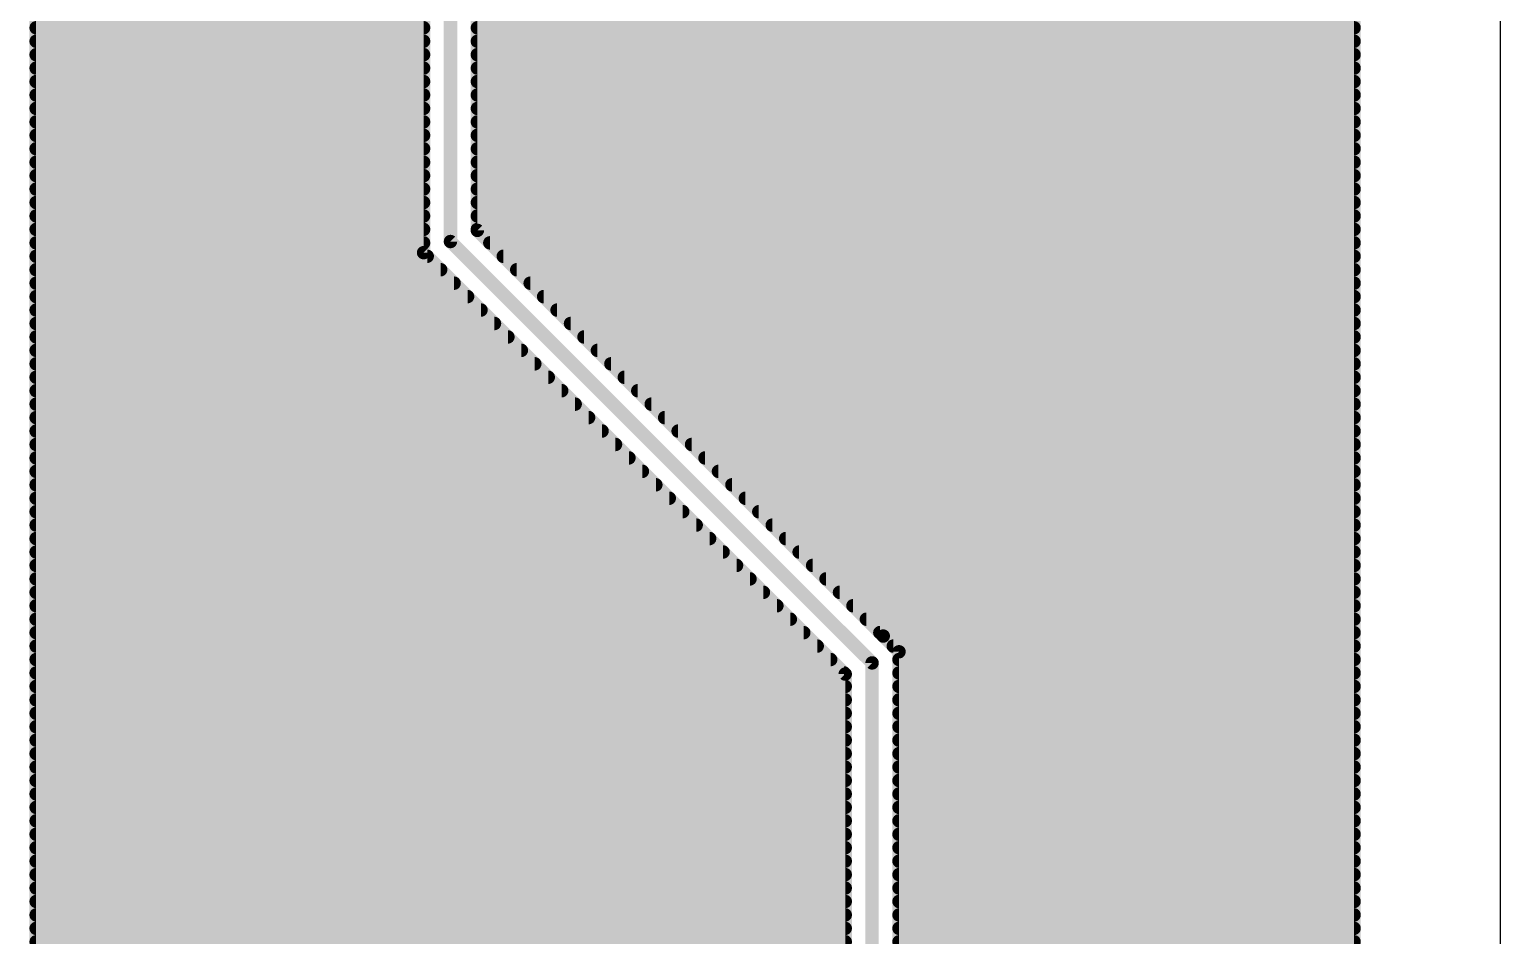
# Model space of a CAD drawing. Extents: x 0 to 28.9, y 0 to 57.1.
# Drawn here: x 12.21 to 28.88, y 35.12 to 45.4 of the extents above; entities that cross this region are included whole.
import ezdxf

# ---------------------------------------------------------------- set-up
doc = ezdxf.new("R2010")
doc.units = 0
doc.layers.add('16', color=132, linetype='CONTINUOUS')
doc.layers.add('20', color=31, linetype='CONTINUOUS')

msp = doc.modelspace()

# ---------------------------------------------------------------- linework, layer by layer
at = {"layer": '16', "const_width": 0.1524}
for points in [[(27.22, 55.8566), (27.22, 1.324)], [(16.98, 49.53), (16.98, 42.992)], [(12.2848, 34.663), (12.2848, 48.1099)], [(16.6752, 48.1014), (16.6752, 42.8657)], [(17.2848, 43.1183), (17.2848, 48.1014)], [(12.2848, 45.4152), (16.6752, 45.4152)], [(17.2848, 45.4152), (27.22, 45.4152)], [(12.2848, 45.2628), (16.6752, 45.2628)], [(12.2848, 45.1104), (16.6752, 45.1104)], [(17.2848, 45.2628), (27.22, 45.2628)], [(17.2848, 45.1104), (27.22, 45.1104)], [(12.2848, 44.958), (16.6752, 44.958)], [(17.2848, 44.958), (27.22, 44.958)], [(12.2848, 44.8056), (16.6752, 44.8056)], [(17.2848, 44.8056), (27.22, 44.8056)], [(12.2848, 44.6532), (16.6752, 44.6532)], [(17.2848, 44.6532), (27.22, 44.6532)], [(12.2848, 44.5008), (16.6752, 44.5008)], [(17.2848, 44.5008), (27.22, 44.5008)], [(12.2848, 44.3484), (16.6752, 44.3484)], [(17.2848, 44.3484), (27.22, 44.3484)], [(12.2848, 44.196), (16.6752, 44.196)], [(17.2848, 44.196), (27.22, 44.196)], [(12.2848, 44.0436), (16.6752, 44.0436)], [(17.2848, 44.0436), (27.22, 44.0436)], [(12.2848, 43.8912), (16.6752, 43.8912)], [(17.2848, 43.8912), (27.22, 43.8912)], [(12.2848, 43.7388), (16.6752, 43.7388)], [(17.2848, 43.7388), (27.22, 43.7388)], [(12.2848, 43.5864), (16.6752, 43.5864)], [(17.2848, 43.5864), (27.22, 43.5864)], [(12.2848, 43.434), (16.6752, 43.434)], [(12.2848, 43.2816), (16.6752, 43.2816)], [(17.2848, 43.434), (27.22, 43.434)], [(17.2848, 43.2816), (27.22, 43.2816)], [(12.2848, 43.1292), (16.6752, 43.1292)], [(17.2848, 43.1292), (27.22, 43.1292)], [(21.8843, 38.5188), (17.2848, 43.1183)], [(12.2848, 42.9768), (16.6752, 42.9768)], [(16.98, 42.992), (21.758, 38.214)], [(17.4262, 42.9768), (27.22, 42.9768)], [(12.2848, 42.8244), (16.7165, 42.8244)], [(16.6752, 42.8657), (21.4532, 38.0877)], [(17.5786, 42.8244), (27.22, 42.8244)], [(12.2848, 42.672), (16.8689, 42.672)], [(17.731, 42.672), (27.22, 42.672)], [(12.2848, 42.5196), (17.0213, 42.5196)], [(17.8834, 42.5196), (27.22, 42.5196)], [(12.2848, 42.3672), (17.1737, 42.3672)], [(18.0358, 42.3672), (27.22, 42.3672)], [(12.2848, 42.2148), (17.3261, 42.2148)], [(18.1882, 42.2148), (27.22, 42.2148)], [(12.2848, 42.0624), (17.4785, 42.0624)], [(18.3406, 42.0624), (27.22, 42.0624)], [(12.2848, 41.91), (17.6309, 41.91)], [(18.493, 41.91), (27.22, 41.91)], [(12.2848, 41.7576), (17.7833, 41.7576)], [(12.2848, 41.6052), (17.9357, 41.6052)], [(18.6454, 41.7576), (27.22, 41.7576)], [(18.7978, 41.6052), (27.22, 41.6052)], [(12.2848, 41.4528), (18.0881, 41.4528)], [(18.9502, 41.4528), (27.22, 41.4528)], [(12.2848, 41.3004), (18.2405, 41.3004)], [(19.1026, 41.3004), (27.22, 41.3004)], [(12.2848, 41.148), (18.3929, 41.148)], [(19.255, 41.148), (27.22, 41.148)], [(12.2848, 40.9956), (18.5453, 40.9956)], [(19.4074, 40.9956), (27.22, 40.9956)], [(12.2848, 40.8432), (18.6977, 40.8432)], [(19.5598, 40.8432), (27.22, 40.8432)], [(12.2848, 40.6908), (18.8501, 40.6908)], [(19.7122, 40.6908), (27.22, 40.6908)], [(12.2848, 40.5384), (19.0025, 40.5384)], [(19.8646, 40.5384), (27.22, 40.5384)], [(12.2848, 40.386), (19.1549, 40.386)], [(20.017, 40.386), (27.22, 40.386)], [(12.2848, 40.2336), (19.3073, 40.2336)], [(20.1694, 40.2336), (27.22, 40.2336)], [(12.2848, 40.0812), (19.4597, 40.0812)], [(20.3218, 40.0812), (27.22, 40.0812)], [(12.2848, 39.9288), (19.6121, 39.9288)], [(12.2848, 39.7764), (19.7645, 39.7764)], [(20.4742, 39.9288), (27.22, 39.9288)], [(20.6266, 39.7764), (27.22, 39.7764)], [(12.2848, 39.624), (19.9169, 39.624)], [(20.779, 39.624), (27.22, 39.624)], [(12.2848, 39.4716), (20.0693, 39.4716)], [(20.9314, 39.4716), (27.22, 39.4716)], [(12.2848, 39.3192), (20.2217, 39.3192)], [(21.0838, 39.3192), (27.22, 39.3192)], [(12.2848, 39.1668), (20.3741, 39.1668)], [(21.2362, 39.1668), (27.22, 39.1668)], [(12.2848, 39.0144), (20.5265, 39.0144)], [(21.3886, 39.0144), (27.22, 39.0144)], [(12.2848, 38.862), (20.6789, 38.862)], [(21.541, 38.862), (27.22, 38.862)], [(12.2848, 38.7096), (20.8313, 38.7096)], [(21.6934, 38.7096), (27.22, 38.7096)], [(12.2848, 38.5572), (20.9837, 38.5572)], [(21.8458, 38.5572), (27.22, 38.5572)], [(22.0628, 38.3403), (21.8843, 38.5188)], [(12.2848, 38.4048), (21.1361, 38.4048)], [(21.9982, 38.4048), (27.22, 38.4048)], [(22.0628, 21.1257), (22.0628, 38.3403)], [(12.2848, 38.2524), (21.2885, 38.2524)], [(21.758, 38.214), (21.758, 21.252)], [(22.0628, 38.2524), (27.22, 38.2524)], [(12.2848, 38.1), (21.4409, 38.1)], [(12.2848, 37.9476), (21.4532, 37.9476)], [(21.4532, 38.0877), (21.4532, 21.3783)], [(22.0628, 38.1), (27.22, 38.1)], [(22.0628, 37.9476), (27.22, 37.9476)], [(12.2848, 37.7952), (21.4532, 37.7952)], [(22.0628, 37.7952), (27.22, 37.7952)], [(12.2848, 37.6428), (21.4532, 37.6428)], [(22.0628, 37.6428), (27.22, 37.6428)], [(12.2848, 37.4904), (21.4532, 37.4904)], [(22.0628, 37.4904), (27.22, 37.4904)], [(12.2848, 37.338), (21.4532, 37.338)], [(22.0628, 37.338), (27.22, 37.338)], [(12.2848, 37.1856), (21.4532, 37.1856)], [(22.0628, 37.1856), (27.22, 37.1856)], [(12.2848, 37.0332), (21.4532, 37.0332)], [(22.0628, 37.0332), (27.22, 37.0332)], [(12.2848, 36.8808), (21.4532, 36.8808)], [(22.0628, 36.8808), (27.22, 36.8808)], [(12.2848, 36.7284), (21.4532, 36.7284)], [(22.0628, 36.7284), (27.22, 36.7284)], [(12.2848, 36.576), (21.4532, 36.576)], [(22.0628, 36.576), (27.22, 36.576)], [(12.2848, 36.4236), (21.4532, 36.4236)], [(12.2848, 36.2712), (21.4532, 36.2712)], [(22.0628, 36.4236), (27.22, 36.4236)], [(22.0628, 36.2712), (27.22, 36.2712)], [(12.2848, 36.1188), (21.4532, 36.1188)], [(22.0628, 36.1188), (27.22, 36.1188)], [(12.2848, 35.9664), (21.4532, 35.9664)], [(22.0628, 35.9664), (27.22, 35.9664)], [(12.2848, 35.814), (21.4532, 35.814)], [(22.0628, 35.814), (27.22, 35.814)], [(12.2848, 35.6616), (21.4532, 35.6616)], [(22.0628, 35.6616), (27.22, 35.6616)], [(12.2848, 35.5092), (21.4532, 35.5092)], [(22.0628, 35.5092), (27.22, 35.5092)], [(12.2848, 35.3568), (21.4532, 35.3568)], [(22.0628, 35.3568), (27.22, 35.3568)], [(12.2848, 35.2044), (21.4532, 35.2044)], [(22.0628, 35.2044), (27.22, 35.2044)], [(12.2848, 35.052), (21.4532, 35.052)], [(22.0628, 35.052), (27.22, 35.052)]]:
    msp.add_lwpolyline(points, dxfattribs=at)
at = {"layer": '16', "const_width": 0.0762}
for points in [[(12.2848, 45.4533, 1), (12.2848, 45.3771)], [(16.6752, 45.3771, 1), (16.6752, 45.4533)], [(17.2848, 45.4533, 1), (17.2848, 45.3771)], [(27.22, 45.3771, 1), (27.22, 45.4533)], [(12.2848, 45.3009, 1), (12.2848, 45.2247)], [(12.2848, 45.1485, 1), (12.2848, 45.0723)], [(16.6752, 45.2247, 1), (16.6752, 45.3009)], [(16.6752, 45.0723, 1), (16.6752, 45.1485)], [(17.2848, 45.3009, 1), (17.2848, 45.2247)], [(17.2848, 45.1485, 1), (17.2848, 45.0723)], [(27.22, 45.2247, 1), (27.22, 45.3009)], [(27.22, 45.0723, 1), (27.22, 45.1485)], [(12.2848, 44.9961, 1), (12.2848, 44.9199)], [(16.6752, 44.9199, 1), (16.6752, 44.9961)], [(17.2848, 44.9961, 1), (17.2848, 44.9199)], [(27.22, 44.9199, 1), (27.22, 44.9961)], [(12.2848, 44.8437, 1), (12.2848, 44.7675)], [(16.6752, 44.7675, 1), (16.6752, 44.8437)], [(17.2848, 44.8437, 1), (17.2848, 44.7675)], [(27.22, 44.7675, 1), (27.22, 44.8437)], [(12.2848, 44.6913, 1), (12.2848, 44.6151)], [(16.6752, 44.6151, 1), (16.6752, 44.6913)], [(17.2848, 44.6913, 1), (17.2848, 44.6151)], [(27.22, 44.6151, 1), (27.22, 44.6913)], [(12.2848, 44.5389, 1), (12.2848, 44.4627)], [(16.6752, 44.4627, 1), (16.6752, 44.5389)], [(17.2848, 44.5389, 1), (17.2848, 44.4627)], [(27.22, 44.4627, 1), (27.22, 44.5389)], [(12.2848, 44.3865, 1), (12.2848, 44.3103)], [(16.6752, 44.3103, 1), (16.6752, 44.3865)], [(17.2848, 44.3865, 1), (17.2848, 44.3103)], [(27.22, 44.3103, 1), (27.22, 44.3865)], [(12.2848, 44.2341, 1), (12.2848, 44.1579)], [(16.6752, 44.1579, 1), (16.6752, 44.2341)], [(17.2848, 44.2341, 1), (17.2848, 44.1579)], [(27.22, 44.1579, 1), (27.22, 44.2341)], [(12.2848, 44.0817, 1), (12.2848, 44.0055)], [(16.6752, 44.0055, 1), (16.6752, 44.0817)], [(17.2848, 44.0817, 1), (17.2848, 44.0055)], [(27.22, 44.0055, 1), (27.22, 44.0817)], [(12.2848, 43.9293, 1), (12.2848, 43.8531)], [(16.6752, 43.8531, 1), (16.6752, 43.9293)], [(17.2848, 43.9293, 1), (17.2848, 43.8531)], [(27.22, 43.8531, 1), (27.22, 43.9293)], [(12.2848, 43.7769, 1), (12.2848, 43.7007)], [(16.6752, 43.7007, 1), (16.6752, 43.7769)], [(17.2848, 43.7769, 1), (17.2848, 43.7007)], [(27.22, 43.7007, 1), (27.22, 43.7769)], [(12.2848, 43.6245, 1), (12.2848, 43.5483)], [(16.6752, 43.5483, 1), (16.6752, 43.6245)], [(17.2848, 43.6245, 1), (17.2848, 43.5483)], [(27.22, 43.5483, 1), (27.22, 43.6245)], [(12.2848, 43.4721, 1), (12.2848, 43.3959)], [(12.2848, 43.3197, 1), (12.2848, 43.2435)], [(16.6752, 43.3959, 1), (16.6752, 43.4721)], [(16.6752, 43.2435, 1), (16.6752, 43.3197)], [(17.2848, 43.4721, 1), (17.2848, 43.3959)], [(17.2848, 43.3197, 1), (17.2848, 43.2435)], [(27.22, 43.3959, 1), (27.22, 43.4721)], [(27.22, 43.2435, 1), (27.22, 43.3197)], [(12.2848, 43.1673, 1), (12.2848, 43.0911)], [(16.6752, 43.0911, 1), (16.6752, 43.1673)], [(17.2848, 43.1673, 1), (17.2848, 43.0911)], [(17.3117, 43.1452, 1), (17.2579, 43.0913)], [(27.22, 43.0911, 1), (27.22, 43.1673)], [(12.2848, 43.0149, 1), (12.2848, 42.9387)], [(16.6752, 42.9387, 1), (16.6752, 43.0149)], [(16.9419, 42.992, 1), (17.0181, 42.992)], [(17.0069, 43.0189, 1), (16.9531, 42.9651)], [(17.2467, 43.1183, 1), (17.3229, 43.1183)], [(17.4262, 43.0149, 1), (17.4262, 42.9387)], [(27.22, 42.9387, 1), (27.22, 43.0149)], [(12.2848, 42.8625, 1), (12.2848, 42.7863)], [(16.7021, 42.8927, 1), (16.6483, 42.8388)], [(16.6371, 42.8657, 1), (16.7133, 42.8657)], [(16.7165, 42.7863, 1), (16.7165, 42.8625)], [(17.5786, 42.8625, 1), (17.5786, 42.7863)], [(27.22, 42.7863, 1), (27.22, 42.8625)], [(12.2848, 42.7101, 1), (12.2848, 42.6339)], [(16.8689, 42.6339, 1), (16.8689, 42.7101)], [(17.731, 42.7101, 1), (17.731, 42.6339)], [(27.22, 42.6339, 1), (27.22, 42.7101)], [(12.2848, 42.5577, 1), (12.2848, 42.4815)], [(17.0213, 42.4815, 1), (17.0213, 42.5577)], [(17.8834, 42.5577, 1), (17.8834, 42.4815)], [(27.22, 42.4815, 1), (27.22, 42.5577)], [(12.2848, 42.4053, 1), (12.2848, 42.3291)], [(17.1737, 42.3291, 1), (17.1737, 42.4053)], [(18.0358, 42.4053, 1), (18.0358, 42.3291)], [(27.22, 42.3291, 1), (27.22, 42.4053)], [(12.2848, 42.2529, 1), (12.2848, 42.1767)], [(17.3261, 42.1767, 1), (17.3261, 42.2529)], [(18.1882, 42.2529, 1), (18.1882, 42.1767)], [(27.22, 42.1767, 1), (27.22, 42.2529)], [(12.2848, 42.1005, 1), (12.2848, 42.0243)], [(17.4785, 42.0243, 1), (17.4785, 42.1005)], [(18.3406, 42.1005, 1), (18.3406, 42.0243)], [(27.22, 42.0243, 1), (27.22, 42.1005)], [(12.2848, 41.9481, 1), (12.2848, 41.8719)], [(17.6309, 41.8719, 1), (17.6309, 41.9481)], [(18.493, 41.9481, 1), (18.493, 41.8719)], [(27.22, 41.8719, 1), (27.22, 41.9481)], [(12.2848, 41.7957, 1), (12.2848, 41.7195)], [(12.2848, 41.6433, 1), (12.2848, 41.5671)], [(17.7833, 41.7195, 1), (17.7833, 41.7957)], [(17.9357, 41.5671, 1), (17.9357, 41.6433)], [(18.6454, 41.7957, 1), (18.6454, 41.7195)], [(18.7978, 41.6433, 1), (18.7978, 41.5671)], [(27.22, 41.7195, 1), (27.22, 41.7957)], [(27.22, 41.5671, 1), (27.22, 41.6433)], [(12.2848, 41.4909, 1), (12.2848, 41.4147)], [(18.0881, 41.4147, 1), (18.0881, 41.4909)], [(18.9502, 41.4909, 1), (18.9502, 41.4147)], [(27.22, 41.4147, 1), (27.22, 41.4909)], [(12.2848, 41.3385, 1), (12.2848, 41.2623)], [(18.2405, 41.2623, 1), (18.2405, 41.3385)], [(19.1026, 41.3385, 1), (19.1026, 41.2623)], [(27.22, 41.2623, 1), (27.22, 41.3385)], [(12.2848, 41.1861, 1), (12.2848, 41.1099)], [(18.3929, 41.1099, 1), (18.3929, 41.1861)], [(19.255, 41.1861, 1), (19.255, 41.1099)], [(27.22, 41.1099, 1), (27.22, 41.1861)], [(12.2848, 41.0337, 1), (12.2848, 40.9575)], [(18.5453, 40.9575, 1), (18.5453, 41.0337)], [(19.4074, 41.0337, 1), (19.4074, 40.9575)], [(27.22, 40.9575, 1), (27.22, 41.0337)], [(12.2848, 40.8813, 1), (12.2848, 40.8051)], [(18.6977, 40.8051, 1), (18.6977, 40.8813)], [(19.5598, 40.8813, 1), (19.5598, 40.8051)], [(27.22, 40.8051, 1), (27.22, 40.8813)], [(12.2848, 40.7289, 1), (12.2848, 40.6527)], [(18.8501, 40.6527, 1), (18.8501, 40.7289)], [(19.7122, 40.7289, 1), (19.7122, 40.6527)], [(27.22, 40.6527, 1), (27.22, 40.7289)], [(12.2848, 40.5765, 1), (12.2848, 40.5003)], [(19.0025, 40.5003, 1), (19.0025, 40.5765)], [(19.8646, 40.5765, 1), (19.8646, 40.5003)], [(27.22, 40.5003, 1), (27.22, 40.5765)], [(12.2848, 40.4241, 1), (12.2848, 40.3479)], [(19.1549, 40.3479, 1), (19.1549, 40.4241)], [(20.017, 40.4241, 1), (20.017, 40.3479)], [(27.22, 40.3479, 1), (27.22, 40.4241)], [(12.2848, 40.2717, 1), (12.2848, 40.1955)], [(19.3073, 40.1955, 1), (19.3073, 40.2717)], [(20.1694, 40.2717, 1), (20.1694, 40.1955)], [(27.22, 40.1955, 1), (27.22, 40.2717)], [(12.2848, 40.1193, 1), (12.2848, 40.0431)], [(19.4597, 40.0431, 1), (19.4597, 40.1193)], [(20.3218, 40.1193, 1), (20.3218, 40.0431)], [(27.22, 40.0431, 1), (27.22, 40.1193)], [(12.2848, 39.9669, 1), (12.2848, 39.8907)], [(12.2848, 39.8145, 1), (12.2848, 39.7383)], [(19.6121, 39.8907, 1), (19.6121, 39.9669)], [(19.7645, 39.7383, 1), (19.7645, 39.8145)], [(20.4742, 39.9669, 1), (20.4742, 39.8907)], [(20.6266, 39.8145, 1), (20.6266, 39.7383)], [(27.22, 39.8907, 1), (27.22, 39.9669)], [(27.22, 39.7383, 1), (27.22, 39.8145)], [(12.2848, 39.6621, 1), (12.2848, 39.5859)], [(19.9169, 39.5859, 1), (19.9169, 39.6621)], [(20.779, 39.6621, 1), (20.779, 39.5859)], [(27.22, 39.5859, 1), (27.22, 39.6621)], [(12.2848, 39.5097, 1), (12.2848, 39.4335)], [(20.0693, 39.4335, 1), (20.0693, 39.5097)], [(20.9314, 39.5097, 1), (20.9314, 39.4335)], [(27.22, 39.4335, 1), (27.22, 39.5097)], [(12.2848, 39.3573, 1), (12.2848, 39.2811)], [(20.2217, 39.2811, 1), (20.2217, 39.3573)], [(21.0838, 39.3573, 1), (21.0838, 39.2811)], [(27.22, 39.2811, 1), (27.22, 39.3573)], [(12.2848, 39.2049, 1), (12.2848, 39.1287)], [(20.3741, 39.1287, 1), (20.3741, 39.2049)], [(21.2362, 39.2049, 1), (21.2362, 39.1287)], [(27.22, 39.1287, 1), (27.22, 39.2049)], [(12.2848, 39.0525, 1), (12.2848, 38.9763)], [(20.5265, 38.9763, 1), (20.5265, 39.0525)], [(21.3886, 39.0525, 1), (21.3886, 38.9763)], [(27.22, 38.9763, 1), (27.22, 39.0525)], [(12.2848, 38.9001, 1), (12.2848, 38.8239)], [(20.6789, 38.8239, 1), (20.6789, 38.9001)], [(21.541, 38.9001, 1), (21.541, 38.8239)], [(27.22, 38.8239, 1), (27.22, 38.9001)], [(12.2848, 38.7477, 1), (12.2848, 38.6715)], [(20.8313, 38.6715, 1), (20.8313, 38.7477)], [(21.6934, 38.7477, 1), (21.6934, 38.6715)], [(27.22, 38.6715, 1), (27.22, 38.7477)], [(12.2848, 38.5953, 1), (12.2848, 38.5191)], [(20.9837, 38.5191, 1), (20.9837, 38.5953)], [(21.8458, 38.5953, 1), (21.8458, 38.5191)], [(21.9112, 38.5457, 1), (21.8573, 38.4919)], [(21.8573, 38.4919, 1), (21.9112, 38.5457)], [(27.22, 38.5191, 1), (27.22, 38.5953)], [(12.2848, 38.4429, 1), (12.2848, 38.3667)], [(21.1361, 38.3667, 1), (21.1361, 38.4429)], [(21.9982, 38.4429, 1), (21.9982, 38.3667)], [(22.1009, 38.3403, 1), (22.0247, 38.3403)], [(22.0359, 38.3133, 1), (22.0897, 38.3672)], [(27.22, 38.3667, 1), (27.22, 38.4429)], [(12.2848, 38.2905, 1), (12.2848, 38.2143)], [(21.2885, 38.2143, 1), (21.2885, 38.2905)], [(21.7961, 38.214, 1), (21.7199, 38.214)], [(21.7311, 38.1871, 1), (21.7849, 38.2409)], [(22.0628, 38.2905, 1), (22.0628, 38.2143)], [(27.22, 38.2143, 1), (27.22, 38.2905)], [(12.2848, 38.1381, 1), (12.2848, 38.0619)], [(12.2848, 37.9857, 1), (12.2848, 37.9095)], [(21.4913, 38.0877, 1), (21.4151, 38.0877)], [(21.4263, 38.0608, 1), (21.4801, 38.1147)], [(21.4409, 38.0619, 1), (21.4409, 38.1381)], [(21.4532, 37.9095, 1), (21.4532, 37.9857)], [(22.0628, 38.1381, 1), (22.0628, 38.0619)], [(22.0628, 37.9857, 1), (22.0628, 37.9095)], [(27.22, 38.0619, 1), (27.22, 38.1381)], [(27.22, 37.9095, 1), (27.22, 37.9857)], [(12.2848, 37.8333, 1), (12.2848, 37.7571)], [(21.4532, 37.7571, 1), (21.4532, 37.8333)], [(22.0628, 37.8333, 1), (22.0628, 37.7571)], [(27.22, 37.7571, 1), (27.22, 37.8333)], [(12.2848, 37.6809, 1), (12.2848, 37.6047)], [(21.4532, 37.6047, 1), (21.4532, 37.6809)], [(22.0628, 37.6809, 1), (22.0628, 37.6047)], [(27.22, 37.6047, 1), (27.22, 37.6809)], [(12.2848, 37.5285, 1), (12.2848, 37.4523)], [(21.4532, 37.4523, 1), (21.4532, 37.5285)], [(22.0628, 37.5285, 1), (22.0628, 37.4523)], [(27.22, 37.4523, 1), (27.22, 37.5285)], [(12.2848, 37.3761, 1), (12.2848, 37.2999)], [(21.4532, 37.2999, 1), (21.4532, 37.3761)], [(22.0628, 37.3761, 1), (22.0628, 37.2999)], [(27.22, 37.2999, 1), (27.22, 37.3761)], [(12.2848, 37.2237, 1), (12.2848, 37.1475)], [(21.4532, 37.1475, 1), (21.4532, 37.2237)], [(22.0628, 37.2237, 1), (22.0628, 37.1475)], [(27.22, 37.1475, 1), (27.22, 37.2237)], [(12.2848, 37.0713, 1), (12.2848, 36.9951)], [(21.4532, 36.9951, 1), (21.4532, 37.0713)], [(22.0628, 37.0713, 1), (22.0628, 36.9951)], [(27.22, 36.9951, 1), (27.22, 37.0713)], [(12.2848, 36.9189, 1), (12.2848, 36.8427)], [(21.4532, 36.8427, 1), (21.4532, 36.9189)], [(22.0628, 36.9189, 1), (22.0628, 36.8427)], [(27.22, 36.8427, 1), (27.22, 36.9189)], [(12.2848, 36.7665, 1), (12.2848, 36.6903)], [(21.4532, 36.6903, 1), (21.4532, 36.7665)], [(22.0628, 36.7665, 1), (22.0628, 36.6903)], [(27.22, 36.6903, 1), (27.22, 36.7665)], [(12.2848, 36.6141, 1), (12.2848, 36.5379)], [(21.4532, 36.5379, 1), (21.4532, 36.6141)], [(22.0628, 36.6141, 1), (22.0628, 36.5379)], [(27.22, 36.5379, 1), (27.22, 36.6141)], [(12.2848, 36.4617, 1), (12.2848, 36.3855)], [(12.2848, 36.3093, 1), (12.2848, 36.2331)], [(21.4532, 36.3855, 1), (21.4532, 36.4617)], [(21.4532, 36.2331, 1), (21.4532, 36.3093)], [(22.0628, 36.4617, 1), (22.0628, 36.3855)], [(22.0628, 36.3093, 1), (22.0628, 36.2331)], [(27.22, 36.3855, 1), (27.22, 36.4617)], [(27.22, 36.2331, 1), (27.22, 36.3093)], [(12.2848, 36.1569, 1), (12.2848, 36.0807)], [(21.4532, 36.0807, 1), (21.4532, 36.1569)], [(22.0628, 36.1569, 1), (22.0628, 36.0807)], [(27.22, 36.0807, 1), (27.22, 36.1569)], [(12.2848, 36.0045, 1), (12.2848, 35.9283)], [(21.4532, 35.9283, 1), (21.4532, 36.0045)], [(22.0628, 36.0045, 1), (22.0628, 35.9283)], [(27.22, 35.9283, 1), (27.22, 36.0045)], [(12.2848, 35.8521, 1), (12.2848, 35.7759)], [(21.4532, 35.7759, 1), (21.4532, 35.8521)], [(22.0628, 35.8521, 1), (22.0628, 35.7759)], [(27.22, 35.7759, 1), (27.22, 35.8521)], [(12.2848, 35.6997, 1), (12.2848, 35.6235)], [(21.4532, 35.6235, 1), (21.4532, 35.6997)], [(22.0628, 35.6997, 1), (22.0628, 35.6235)], [(27.22, 35.6235, 1), (27.22, 35.6997)], [(12.2848, 35.5473, 1), (12.2848, 35.4711)], [(21.4532, 35.4711, 1), (21.4532, 35.5473)], [(22.0628, 35.5473, 1), (22.0628, 35.4711)], [(27.22, 35.4711, 1), (27.22, 35.5473)], [(12.2848, 35.3949, 1), (12.2848, 35.3187)], [(21.4532, 35.3187, 1), (21.4532, 35.3949)], [(22.0628, 35.3949, 1), (22.0628, 35.3187)], [(27.22, 35.3187, 1), (27.22, 35.3949)], [(12.2848, 35.2425, 1), (12.2848, 35.1663)], [(21.4532, 35.1663, 1), (21.4532, 35.2425)], [(22.0628, 35.2425, 1), (22.0628, 35.1663)], [(27.22, 35.1663, 1), (27.22, 35.2425)], [(12.2848, 35.0901, 1), (12.2848, 35.0139)], [(21.4532, 35.0139, 1), (21.4532, 35.0901)], [(22.0628, 35.0901, 1), (22.0628, 35.0139)], [(27.22, 35.0139, 1), (27.22, 35.0901)]]:
    msp.add_lwpolyline(points, format="xyb", dxfattribs=at)
at = {"layer": '20'}
msp.add_line((28.88, 2.286), (28.88, 54.854), dxfattribs=at)

doc.saveas('drawing.dxf')
